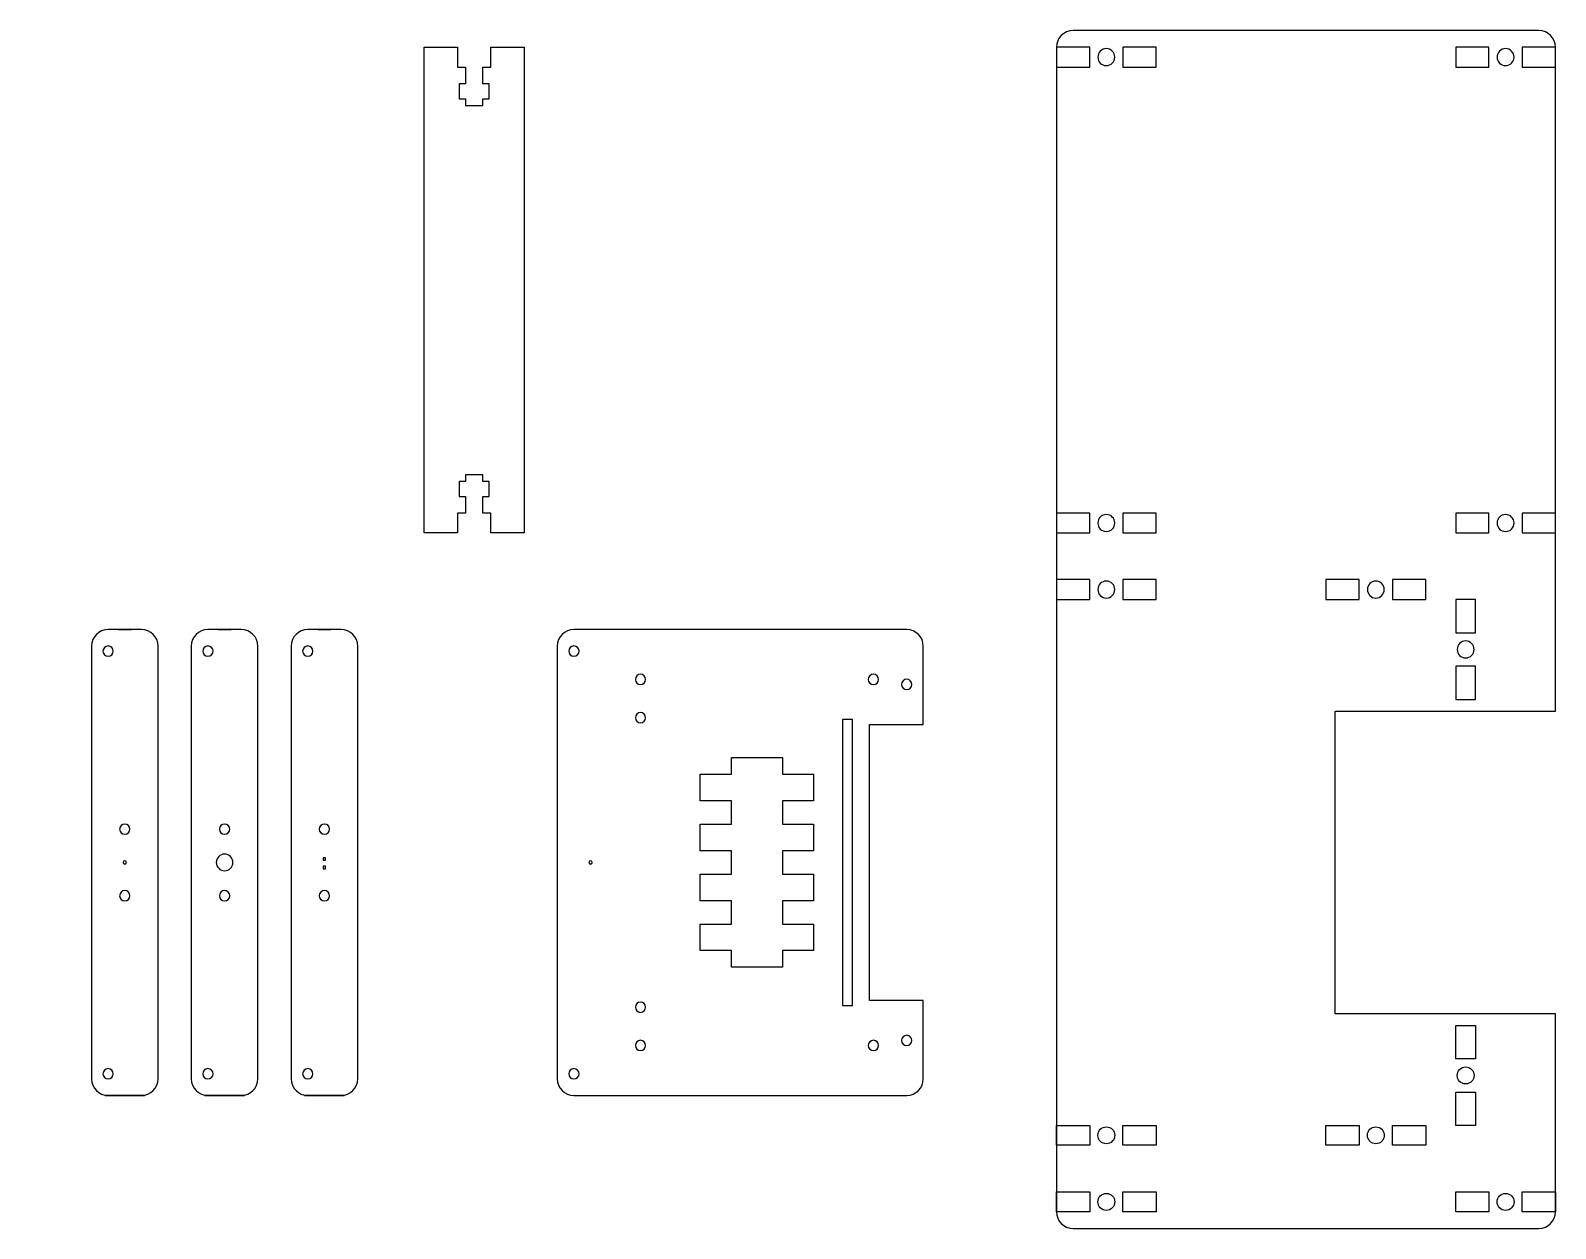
# Model space of a CAD drawing. Extents: x -1020 to 856, y -646 to 1108.
# Drawn here: x -488.3 to -30, y -258.5 to 101.5 of the extents above; entities that cross this region are included whole.
import ezdxf

# ---------------------------------------------------------------- set-up
doc = ezdxf.new("R2010")
doc.units = 0
doc.header["$MEASUREMENT"] = 0
doc.layers.add('LAYER_1', color=7, linetype='CONTINUOUS')

msp = doc.modelspace()

# ---------------------------------------------------------------- linework, layer by layer
at = {"layer": 'LAYER_1', "color": 250}
for points in [[(-400.375, -147.855), (-399.625, -147.855), (-399.625, -147.105), (-400.375, -147.105), (-400.375, -147.855)], [(-400.375, -150.395), (-399.625, -150.395), (-399.625, -149.645), (-400.375, -149.645), (-400.375, -150.395)]]:
    msp.add_lwpolyline(points, close=True, dxfattribs=at)
for points, knots in [([(-180, -253.5), (-180, -253.5), (-180, 96.5), (-180, 96.5), (-180, 96.5), (-180, 99.2609), (-177.7609, 101.5), (-175, 101.5), (-175, 101.5), (-175, 101.5), (-35, 101.5), (-35, 101.5), (-35, 101.5), (-32.2391, 101.5), (-30, 99.2609), (-30, 96.5), (-30, 96.5), (-30, 96.5), (-30.0001, -103), (-30.0001, -103), (-30.0001, -103), (-30.0001, -103), (-96.1966, -103), (-96.1966, -103), (-96.1966, -103), (-96.1966, -103), (-96.1966, -193.9999), (-96.1966, -193.9999), (-96.1966, -193.9999), (-96.1966, -193.9999), (-30.0001, -194), (-30.0001, -194), (-30.0001, -194), (-30.0001, -194), (-30, -253.5), (-30, -253.5), (-30, -253.5), (-30, -256.2609), (-32.2391, -258.5), (-35, -258.5), (-35, -258.5), (-35, -258.5), (-175, -258.5), (-175, -258.5), (-175, -258.5), (-177.7609, -258.5), (-180, -256.2609), (-180, -253.5)], [0, 0, 0, 0, 0.08333333, 0.08333333, 0.08333333, 0.08333333, 0.16666667, 0.16666667, 0.16666667, 0.16666667, 0.25, 0.25, 0.25, 0.25, 0.33333333, 0.33333333, 0.33333333, 0.33333333, 0.41666667, 0.41666667, 0.41666667, 0.41666667, 0.5, 0.5, 0.5, 0.5, 0.58333333, 0.58333333, 0.58333333, 0.58333333, 0.66666667, 0.66666667, 0.66666667, 0.66666667, 0.75, 0.75, 0.75, 0.75, 0.83333333, 0.83333333, 0.83333333, 0.83333333, 0.91666667, 0.91666667, 0.91666667, 0.91666667, 1, 1, 1, 1]), ([(-340.0001, -43.5), (-340.0001, -43.5), (-340, 90.5), (-340, 90.5), (-340, 90.5), (-340, 90.5), (-339.9999, 96.5), (-339.9999, 96.5), (-339.9999, 96.5), (-339.9999, 96.5), (-349.9999, 96.5), (-349.9999, 96.5), (-349.9999, 96.5), (-349.9999, 96.5), (-349.9999, 90.5), (-349.9999, 90.5), (-349.9999, 90.5), (-349.9999, 90.5), (-352.3999, 90.5), (-352.3999, 90.5), (-352.3999, 90.5), (-352.3999, 90.5), (-352.3999, 85.5), (-352.3999, 85.5), (-352.3999, 85.5), (-352.3999, 85.5), (-350.4999, 85.5), (-350.4999, 85.5), (-350.4999, 85.5), (-350.4999, 85.5), (-350.4999, 81), (-350.4999, 81), (-350.4999, 81), (-350.4999, 81), (-352.3999, 81), (-352.3999, 81), (-352.3999, 81), (-352.3999, 81), (-352.3999, 79), (-352.3999, 79), (-352.3999, 79), (-352.3999, 79), (-357.5999, 79), (-357.5999, 79), (-357.5999, 79), (-357.5999, 79), (-357.5999, 81), (-357.5999, 81), (-357.5999, 81), (-357.5999, 81), (-359.4999, 81), (-359.4999, 81), (-359.4999, 81), (-359.4999, 81), (-359.4999, 85.5), (-359.4999, 85.5), (-359.4999, 85.5), (-359.4999, 85.5), (-357.5999, 85.5), (-357.5999, 85.5), (-357.5999, 85.5), (-357.5999, 85.5), (-357.5999, 90.5), (-357.5999, 90.5), (-357.5999, 90.5), (-357.5999, 90.5), (-359.9999, 90.5), (-359.9999, 90.5), (-359.9999, 90.5), (-359.9999, 90.5), (-359.9999, 96.5), (-359.9999, 96.5), (-359.9999, 96.5), (-359.9999, 96.5), (-369.9999, 96.5), (-369.9999, 96.5), (-369.9999, 96.5), (-369.9999, 96.5), (-369.9999, 90.5), (-369.9999, 90.5), (-369.9999, 90.5), (-369.9999, 90.5), (-370, -43.5), (-370, -43.5), (-370, -43.5), (-370, -43.5), (-370, -49.5), (-370, -49.5), (-370, -49.5), (-370, -49.5), (-360, -49.5), (-360, -49.5), (-360, -49.5), (-360, -49.5), (-360, -43.5), (-360, -43.5), (-360, -43.5), (-360, -43.5), (-357.6, -43.5), (-357.6, -43.5), (-357.6, -43.5), (-357.6, -43.5), (-357.6, -38.5), (-357.6, -38.5), (-357.6, -38.5), (-357.6, -38.5), (-359.5, -38.5), (-359.5, -38.5), (-359.5, -38.5), (-359.5, -38.5), (-359.5, -34), (-359.5, -34), (-359.5, -34), (-359.5, -34), (-357.6, -34), (-357.6, -34), (-357.6, -34), (-357.6, -34), (-357.6, -32), (-357.6, -32), (-357.6, -32), (-357.6, -32), (-352.4, -32), (-352.4, -32), (-352.4, -32), (-352.4, -32), (-352.4, -34), (-352.4, -34), (-352.4, -34), (-352.4, -34), (-350.5, -34), (-350.5, -34), (-350.5, -34), (-350.5, -34), (-350.5, -38.5), (-350.5, -38.5), (-350.5, -38.5), (-350.5, -38.5), (-352.4, -38.5), (-352.4, -38.5), (-352.4, -38.5), (-352.4, -38.5), (-352.4, -43.5), (-352.4, -43.5), (-352.4, -43.5), (-352.4, -43.5), (-350, -43.5), (-350, -43.5), (-350, -43.5), (-350, -43.5), (-350, -49.5), (-350, -49.5), (-350, -49.5), (-350, -49.5), (-340, -49.5), (-340, -49.5), (-340, -49.5), (-340, -49.5), (-340.0001, -43.5), (-340.0001, -43.5)], [0, 0, 0, 0, 0.025, 0.025, 0.025, 0.025, 0.05, 0.05, 0.05, 0.05, 0.075, 0.075, 0.075, 0.075, 0.1, 0.1, 0.1, 0.1, 0.125, 0.125, 0.125, 0.125, 0.15, 0.15, 0.15, 0.15, 0.175, 0.175, 0.175, 0.175, 0.2, 0.2, 0.2, 0.2, 0.225, 0.225, 0.225, 0.225, 0.25, 0.25, 0.25, 0.25, 0.275, 0.275, 0.275, 0.275, 0.3, 0.3, 0.3, 0.3, 0.325, 0.325, 0.325, 0.325, 0.35, 0.35, 0.35, 0.35, 0.375, 0.375, 0.375, 0.375, 0.4, 0.4, 0.4, 0.4, 0.425, 0.425, 0.425, 0.425, 0.45, 0.45, 0.45, 0.45, 0.475, 0.475, 0.475, 0.475, 0.5, 0.5, 0.5, 0.5, 0.525, 0.525, 0.525, 0.525, 0.55, 0.55, 0.55, 0.55, 0.575, 0.575, 0.575, 0.575, 0.6, 0.6, 0.6, 0.6, 0.625, 0.625, 0.625, 0.625, 0.65, 0.65, 0.65, 0.65, 0.675, 0.675, 0.675, 0.675, 0.7, 0.7, 0.7, 0.7, 0.725, 0.725, 0.725, 0.725, 0.75, 0.75, 0.75, 0.75, 0.775, 0.775, 0.775, 0.775, 0.8, 0.8, 0.8, 0.8, 0.825, 0.825, 0.825, 0.825, 0.85, 0.85, 0.85, 0.85, 0.875, 0.875, 0.875, 0.875, 0.9, 0.9, 0.9, 0.9, 0.925, 0.925, 0.925, 0.925, 0.95, 0.95, 0.95, 0.95, 0.975, 0.975, 0.975, 0.975, 1, 1, 1, 1]), ([(-170, 90.5), (-170, 90.5), (-180, 90.5), (-180, 90.5), (-180, 90.5), (-180, 90.5), (-180, 96.5), (-180, 96.5), (-180, 96.5), (-180, 96.5), (-170, 96.5), (-170, 96.5), (-170, 96.5), (-170, 96.5), (-170, 90.5), (-170, 90.5)], [0, 0, 0, 0, 0.25, 0.25, 0.25, 0.25, 0.5, 0.5, 0.5, 0.5, 0.75, 0.75, 0.75, 0.75, 1, 1, 1, 1]), ([(-150, 90.5), (-150, 90.5), (-160, 90.5), (-160, 90.5), (-160, 90.5), (-160, 90.5), (-160, 96.5), (-160, 96.5), (-160, 96.5), (-160, 96.5), (-150, 96.5), (-150, 96.5), (-150, 96.5), (-150, 96.5), (-150, 90.5), (-150, 90.5)], [0, 0, 0, 0, 0.25, 0.25, 0.25, 0.25, 0.5, 0.5, 0.5, 0.5, 0.75, 0.75, 0.75, 0.75, 1, 1, 1, 1]), ([(-50, 90.5), (-50, 90.5), (-60, 90.5), (-60, 90.5), (-60, 90.5), (-60, 90.5), (-60, 96.5), (-60, 96.5), (-60, 96.5), (-60, 96.5), (-50, 96.5), (-50, 96.5), (-50, 96.5), (-50, 96.5), (-50, 90.5), (-50, 90.5)], [0, 0, 0, 0, 0.25, 0.25, 0.25, 0.25, 0.5, 0.5, 0.5, 0.5, 0.75, 0.75, 0.75, 0.75, 1, 1, 1, 1]), ([(-30, 90.5), (-30, 90.5), (-40, 90.5), (-40, 90.5), (-40, 90.5), (-40, 90.5), (-40, 96.5), (-40, 96.5), (-40, 96.5), (-40, 96.5), (-30, 96.5), (-30, 96.5), (-30, 96.5), (-30, 96.5), (-30, 90.5), (-30, 90.5)], [0, 0, 0, 0, 0.25, 0.25, 0.25, 0.25, 0.5, 0.5, 0.5, 0.5, 0.75, 0.75, 0.75, 0.75, 1, 1, 1, 1]), ([(-165, 90.95), (-166.4081, 90.95), (-167.55, 92.0919), (-167.55, 93.5), (-167.55, 93.5), (-167.55, 94.9081), (-166.4081, 96.05), (-165, 96.05), (-165, 96.05), (-163.5919, 96.05), (-162.45, 94.9081), (-162.45, 93.5), (-162.45, 93.5), (-162.45, 92.0919), (-163.5919, 90.95), (-165, 90.95)], [0, 0, 0, 0, 0.25, 0.25, 0.25, 0.25, 0.5, 0.5, 0.5, 0.5, 0.75, 0.75, 0.75, 0.75, 1, 1, 1, 1]), ([(-45, 90.95), (-46.4081, 90.95), (-47.55, 92.0919), (-47.55, 93.5), (-47.55, 93.5), (-47.55, 94.9081), (-46.4081, 96.05), (-45, 96.05), (-45, 96.05), (-43.5919, 96.05), (-42.45, 94.9081), (-42.45, 93.5), (-42.45, 93.5), (-42.45, 92.0919), (-43.5919, 90.95), (-45, 90.95)], [0, 0, 0, 0, 0.25, 0.25, 0.25, 0.25, 0.5, 0.5, 0.5, 0.5, 0.75, 0.75, 0.75, 0.75, 1, 1, 1, 1]), ([(-170, -49.5), (-170, -49.5), (-180, -49.5), (-180, -49.5), (-180, -49.5), (-180, -49.5), (-180, -43.5), (-180, -43.5), (-180, -43.5), (-180, -43.5), (-170, -43.5), (-170, -43.5), (-170, -43.5), (-170, -43.5), (-170, -49.5), (-170, -49.5)], [0, 0, 0, 0, 0.25, 0.25, 0.25, 0.25, 0.5, 0.5, 0.5, 0.5, 0.75, 0.75, 0.75, 0.75, 1, 1, 1, 1]), ([(-165, -49.05), (-166.4081, -49.05), (-167.55, -47.9081), (-167.55, -46.5), (-167.55, -46.5), (-167.55, -45.0919), (-166.4081, -43.95), (-165, -43.95), (-165, -43.95), (-163.5919, -43.95), (-162.45, -45.0919), (-162.45, -46.5), (-162.45, -46.5), (-162.45, -47.9081), (-163.5919, -49.05), (-165, -49.05)], [0, 0, 0, 0, 0.25, 0.25, 0.25, 0.25, 0.5, 0.5, 0.5, 0.5, 0.75, 0.75, 0.75, 0.75, 1, 1, 1, 1]), ([(-150, -49.5), (-150, -49.5), (-160, -49.5), (-160, -49.5), (-160, -49.5), (-160, -49.5), (-160, -43.5), (-160, -43.5), (-160, -43.5), (-160, -43.5), (-150, -43.5), (-150, -43.5), (-150, -43.5), (-150, -43.5), (-150, -49.5), (-150, -49.5)], [0, 0, 0, 0, 0.25, 0.25, 0.25, 0.25, 0.5, 0.5, 0.5, 0.5, 0.75, 0.75, 0.75, 0.75, 1, 1, 1, 1]), ([(-50, -49.5), (-50, -49.5), (-60, -49.5), (-60, -49.5), (-60, -49.5), (-60, -49.5), (-60, -43.5), (-60, -43.5), (-60, -43.5), (-60, -43.5), (-50, -43.5), (-50, -43.5), (-50, -43.5), (-50, -43.5), (-50, -49.5), (-50, -49.5)], [0, 0, 0, 0, 0.25, 0.25, 0.25, 0.25, 0.5, 0.5, 0.5, 0.5, 0.75, 0.75, 0.75, 0.75, 1, 1, 1, 1]), ([(-45, -49.05), (-46.4081, -49.05), (-47.55, -47.9081), (-47.55, -46.5), (-47.55, -46.5), (-47.55, -45.0919), (-46.4081, -43.95), (-45, -43.95), (-45, -43.95), (-43.5919, -43.95), (-42.45, -45.0919), (-42.45, -46.5), (-42.45, -46.5), (-42.45, -47.9081), (-43.5919, -49.05), (-45, -49.05)], [0, 0, 0, 0, 0.25, 0.25, 0.25, 0.25, 0.5, 0.5, 0.5, 0.5, 0.75, 0.75, 0.75, 0.75, 1, 1, 1, 1]), ([(-30, -49.5), (-30, -49.5), (-40, -49.5), (-40, -49.5), (-40, -49.5), (-40, -49.5), (-40, -43.5), (-40, -43.5), (-40, -43.5), (-40, -43.5), (-30, -43.5), (-30, -43.5), (-30, -43.5), (-30, -43.5), (-30, -49.5), (-30, -49.5)], [0, 0, 0, 0, 0.25, 0.25, 0.25, 0.25, 0.5, 0.5, 0.5, 0.5, 0.75, 0.75, 0.75, 0.75, 1, 1, 1, 1]), ([(-170, -69.5), (-170, -69.5), (-180, -69.5), (-180, -69.5), (-180, -69.5), (-180, -69.5), (-180, -63.5), (-180, -63.5), (-180, -63.5), (-180, -63.5), (-170, -63.5), (-170, -63.5), (-170, -63.5), (-170, -63.5), (-170, -69.5), (-170, -69.5)], [0, 0, 0, 0, 0.25, 0.25, 0.25, 0.25, 0.5, 0.5, 0.5, 0.5, 0.75, 0.75, 0.75, 0.75, 1, 1, 1, 1]), ([(-165, -69.05), (-166.4081, -69.05), (-167.55, -67.9081), (-167.55, -66.5), (-167.55, -66.5), (-167.55, -65.0919), (-166.4081, -63.95), (-165, -63.95), (-165, -63.95), (-163.5919, -63.95), (-162.45, -65.0919), (-162.45, -66.5), (-162.45, -66.5), (-162.45, -67.9081), (-163.5919, -69.05), (-165, -69.05)], [0, 0, 0, 0, 0.25, 0.25, 0.25, 0.25, 0.5, 0.5, 0.5, 0.5, 0.75, 0.75, 0.75, 0.75, 1, 1, 1, 1]), ([(-150, -69.5), (-150, -69.5), (-160, -69.5), (-160, -69.5), (-160, -69.5), (-160, -69.5), (-160, -63.5), (-160, -63.5), (-160, -63.5), (-160, -63.5), (-150, -63.5), (-150, -63.5), (-150, -63.5), (-150, -63.5), (-150, -69.5), (-150, -69.5)], [0, 0, 0, 0, 0.25, 0.25, 0.25, 0.25, 0.5, 0.5, 0.5, 0.5, 0.75, 0.75, 0.75, 0.75, 1, 1, 1, 1]), ([(-89, -69.5), (-89, -69.5), (-99, -69.5), (-99, -69.5), (-99, -69.5), (-99, -69.5), (-99, -63.5), (-99, -63.5), (-99, -63.5), (-99, -63.5), (-89, -63.5), (-89, -63.5), (-89, -63.5), (-89, -63.5), (-89, -69.5), (-89, -69.5)], [0, 0, 0, 0, 0.25, 0.25, 0.25, 0.25, 0.5, 0.5, 0.5, 0.5, 0.75, 0.75, 0.75, 0.75, 1, 1, 1, 1]), ([(-84, -69.05), (-85.4081, -69.05), (-86.55, -67.9081), (-86.55, -66.5), (-86.55, -66.5), (-86.55, -65.0919), (-85.4081, -63.95), (-84, -63.95), (-84, -63.95), (-82.5919, -63.95), (-81.45, -65.0919), (-81.45, -66.5), (-81.45, -66.5), (-81.45, -67.9081), (-82.5919, -69.05), (-84, -69.05)], [0, 0, 0, 0, 0.25, 0.25, 0.25, 0.25, 0.5, 0.5, 0.5, 0.5, 0.75, 0.75, 0.75, 0.75, 1, 1, 1, 1]), ([(-69, -69.5), (-69, -69.5), (-79, -69.5), (-79, -69.5), (-79, -69.5), (-79, -69.5), (-79, -63.5), (-79, -63.5), (-79, -63.5), (-79, -63.5), (-69, -63.5), (-69, -63.5), (-69, -63.5), (-69, -63.5), (-69, -69.5), (-69, -69.5)], [0, 0, 0, 0, 0.25, 0.25, 0.25, 0.25, 0.5, 0.5, 0.5, 0.5, 0.75, 0.75, 0.75, 0.75, 1, 1, 1, 1]), ([(-60, -79.5), (-60, -79.5), (-60, -69.5), (-60, -69.5), (-60, -69.5), (-60, -69.5), (-54, -69.5), (-54, -69.5), (-54, -69.5), (-54, -69.5), (-54, -79.5), (-54, -79.5), (-54, -79.5), (-54, -79.5), (-60, -79.5), (-60, -79.5)], [0, 0, 0, 0, 0.25, 0.25, 0.25, 0.25, 0.5, 0.5, 0.5, 0.5, 0.75, 0.75, 0.75, 0.75, 1, 1, 1, 1]), ([(-450, -83.5), (-450, -83.5), (-450, -88.5), (-450, -88.5), (-450, -88.5), (-450, -130.5899), (-450, -166.3797), (-450, -208.5), (-450, -208.5), (-450, -208.5), (-450, -213.5), (-450, -213.5), (-450, -213.5), (-450, -216.2609), (-452.2391, -218.5), (-455, -218.5), (-455, -218.5), (-488.3333, -218.5), (-431.6667, -218.5), (-465, -218.5), (-465, -218.5), (-467.7609, -218.5), (-470, -216.2609), (-470, -213.5), (-470, -213.5), (-470, -194.393), (-470, -132.2086), (-470, -83.5), (-470, -83.5), (-470, -80.7391), (-467.7609, -78.5), (-465, -78.5), (-465, -78.5), (-445.8115, -78.5), (-474.1885, -78.5), (-455, -78.5), (-455, -78.5), (-452.2391, -78.5), (-450, -80.7391), (-450, -83.5)], [0, 0, 0, 0, 0.1, 0.1, 0.1, 0.1, 0.2, 0.2, 0.2, 0.2, 0.3, 0.3, 0.3, 0.3, 0.4, 0.4, 0.4, 0.4, 0.5, 0.5, 0.5, 0.5, 0.6, 0.6, 0.6, 0.6, 0.7, 0.7, 0.7, 0.7, 0.8, 0.8, 0.8, 0.8, 0.9, 0.9, 0.9, 0.9, 1, 1, 1, 1]), ([(-420, -83.5), (-420, -83.5), (-420, -88.5), (-420, -88.5), (-420, -88.5), (-420, -130.5899), (-420, -166.3797), (-420, -208.5), (-420, -208.5), (-420, -208.5), (-420, -213.5), (-420, -213.5), (-420, -213.5), (-420, -216.2609), (-422.2391, -218.5), (-425, -218.5), (-425, -218.5), (-458.3333, -218.5), (-401.6667, -218.5), (-435, -218.5), (-435, -218.5), (-437.7609, -218.5), (-440, -216.2609), (-440, -213.5), (-440, -213.5), (-440, -194.393), (-440, -132.2086), (-440, -83.5), (-440, -83.5), (-440, -80.7391), (-437.7609, -78.5), (-435, -78.5), (-435, -78.5), (-415.8115, -78.5), (-444.1885, -78.5), (-425, -78.5), (-425, -78.5), (-422.2391, -78.5), (-420, -80.7391), (-420, -83.5)], [0, 0, 0, 0, 0.1, 0.1, 0.1, 0.1, 0.2, 0.2, 0.2, 0.2, 0.3, 0.3, 0.3, 0.3, 0.4, 0.4, 0.4, 0.4, 0.5, 0.5, 0.5, 0.5, 0.6, 0.6, 0.6, 0.6, 0.7, 0.7, 0.7, 0.7, 0.8, 0.8, 0.8, 0.8, 0.9, 0.9, 0.9, 0.9, 1, 1, 1, 1]), ([(-390, -83.5), (-390, -83.5), (-390, -88.5), (-390, -88.5), (-390, -88.5), (-390, -130.5899), (-390, -166.3797), (-390, -208.5), (-390, -208.5), (-390, -208.5), (-390, -213.5), (-390, -213.5), (-390, -213.5), (-390, -216.2609), (-392.2391, -218.5), (-395, -218.5), (-395, -218.5), (-428.3333, -218.5), (-371.6667, -218.5), (-405, -218.5), (-405, -218.5), (-407.7609, -218.5), (-410, -216.2609), (-410, -213.5), (-410, -213.5), (-410, -194.393), (-410, -132.2086), (-410, -83.5), (-410, -83.5), (-410, -80.7391), (-407.7609, -78.5), (-405, -78.5), (-405, -78.5), (-385.8115, -78.5), (-414.1885, -78.5), (-395, -78.5), (-395, -78.5), (-392.2391, -78.5), (-390, -80.7391), (-390, -83.5)], [0, 0, 0, 0, 0.1, 0.1, 0.1, 0.1, 0.2, 0.2, 0.2, 0.2, 0.3, 0.3, 0.3, 0.3, 0.4, 0.4, 0.4, 0.4, 0.5, 0.5, 0.5, 0.5, 0.6, 0.6, 0.6, 0.6, 0.7, 0.7, 0.7, 0.7, 0.8, 0.8, 0.8, 0.8, 0.9, 0.9, 0.9, 0.9, 1, 1, 1, 1]), ([(-220, -83.5), (-220, -83.5), (-220, -88.5), (-220, -88.5), (-220, -88.5), (-220, -98.9062), (-220, -90.5699), (-220, -107), (-220, -107), (-220, -107), (-236.1966, -107), (-236.1966, -107), (-236.1966, -107), (-236.1966, -107), (-236.1966, -190), (-236.1966, -190), (-236.1966, -190), (-236.1966, -190), (-220, -190), (-220, -190), (-220, -190), (-220, -206.6793), (-220, -196.4045), (-220, -208.5), (-220, -208.5), (-220, -208.5), (-220, -213.5), (-220, -213.5), (-220, -213.5), (-220, -216.2609), (-222.2391, -218.5), (-225, -218.5), (-225, -218.5), (-225, -218.5), (-230, -218.5), (-230, -218.5), (-230, -218.5), (-230, -218.5), (-310, -218.5), (-310, -218.5), (-310, -218.5), (-310, -218.5), (-325, -218.5), (-325, -218.5), (-325, -218.5), (-327.7609, -218.5), (-330, -216.2609), (-330, -213.5), (-330, -213.5), (-330, -194.393), (-330, -132.2086), (-330, -83.5), (-330, -83.5), (-330, -80.7391), (-327.7609, -78.5), (-325, -78.5), (-325, -78.5), (-305.8115, -78.5), (-244.1885, -78.5), (-225, -78.5), (-225, -78.5), (-222.2391, -78.5), (-220, -80.7391), (-220, -83.5)], [0, 0, 0, 0, 0.0625, 0.0625, 0.0625, 0.0625, 0.125, 0.125, 0.125, 0.125, 0.1875, 0.1875, 0.1875, 0.1875, 0.25, 0.25, 0.25, 0.25, 0.3125, 0.3125, 0.3125, 0.3125, 0.375, 0.375, 0.375, 0.375, 0.4375, 0.4375, 0.4375, 0.4375, 0.5, 0.5, 0.5, 0.5, 0.5625, 0.5625, 0.5625, 0.5625, 0.625, 0.625, 0.625, 0.625, 0.6875, 0.6875, 0.6875, 0.6875, 0.75, 0.75, 0.75, 0.75, 0.8125, 0.8125, 0.8125, 0.8125, 0.875, 0.875, 0.875, 0.875, 0.9375, 0.9375, 0.9375, 0.9375, 1, 1, 1, 1]), ([(-59.55, -84.5), (-59.55, -83.0919), (-58.4081, -81.95), (-57, -81.95), (-57, -81.95), (-55.5919, -81.95), (-54.45, -83.0919), (-54.45, -84.5), (-54.45, -84.5), (-54.45, -85.9081), (-55.5919, -87.05), (-57, -87.05), (-57, -87.05), (-58.4081, -87.05), (-59.55, -85.9081), (-59.55, -84.5)], [0, 0, 0, 0, 0.25, 0.25, 0.25, 0.25, 0.5, 0.5, 0.5, 0.5, 0.75, 0.75, 0.75, 0.75, 1, 1, 1, 1]), ([(-465, -83.45), (-464.1441, -83.45), (-463.45, -84.1441), (-463.45, -85), (-463.45, -85), (-463.45, -85.8559), (-464.1441, -86.55), (-465, -86.55), (-465, -86.55), (-465.8559, -86.55), (-466.55, -85.8559), (-466.55, -85), (-466.55, -85), (-466.55, -84.1441), (-465.8559, -83.45), (-465, -83.45)], [0, 0, 0, 0, 0.25, 0.25, 0.25, 0.25, 0.5, 0.5, 0.5, 0.5, 0.75, 0.75, 0.75, 0.75, 1, 1, 1, 1]), ([(-435, -83.45), (-434.1441, -83.45), (-433.45, -84.1441), (-433.45, -85), (-433.45, -85), (-433.45, -85.8559), (-434.1441, -86.55), (-435, -86.55), (-435, -86.55), (-435.8559, -86.55), (-436.55, -85.8559), (-436.55, -85), (-436.55, -85), (-436.55, -84.1441), (-435.8559, -83.45), (-435, -83.45)], [0, 0, 0, 0, 0.25, 0.25, 0.25, 0.25, 0.5, 0.5, 0.5, 0.5, 0.75, 0.75, 0.75, 0.75, 1, 1, 1, 1]), ([(-405, -83.45), (-404.1441, -83.45), (-403.45, -84.1441), (-403.45, -85), (-403.45, -85), (-403.45, -85.8559), (-404.1441, -86.55), (-405, -86.55), (-405, -86.55), (-405.8559, -86.55), (-406.55, -85.8559), (-406.55, -85), (-406.55, -85), (-406.55, -84.1441), (-405.8559, -83.45), (-405, -83.45)], [0, 0, 0, 0, 0.25, 0.25, 0.25, 0.25, 0.5, 0.5, 0.5, 0.5, 0.75, 0.75, 0.75, 0.75, 1, 1, 1, 1]), ([(-325, -83.45), (-324.1441, -83.45), (-323.45, -84.1441), (-323.45, -85), (-323.45, -85), (-323.45, -85.8559), (-324.1441, -86.55), (-325, -86.55), (-325, -86.55), (-325.8559, -86.55), (-326.55, -85.8559), (-326.55, -85), (-326.55, -85), (-326.55, -84.1441), (-325.8559, -83.45), (-325, -83.45)], [0, 0, 0, 0, 0.25, 0.25, 0.25, 0.25, 0.5, 0.5, 0.5, 0.5, 0.75, 0.75, 0.75, 0.75, 1, 1, 1, 1]), ([(-60, -99.5), (-60, -99.5), (-60, -89.5), (-60, -89.5), (-60, -89.5), (-60, -89.5), (-54, -89.5), (-54, -89.5), (-54, -89.5), (-54, -89.5), (-54, -99.5), (-54, -99.5), (-54, -99.5), (-54, -99.5), (-60, -99.5), (-60, -99.5)], [0, 0, 0, 0, 0.25, 0.25, 0.25, 0.25, 0.5, 0.5, 0.5, 0.5, 0.75, 0.75, 0.75, 0.75, 1, 1, 1, 1]), ([(-305, -91.95), (-304.1441, -91.95), (-303.45, -92.6441), (-303.45, -93.5), (-303.45, -93.5), (-303.45, -94.3559), (-304.1441, -95.05), (-305, -95.05), (-305, -95.05), (-305.8559, -95.05), (-306.55, -94.3559), (-306.55, -93.5), (-306.55, -93.5), (-306.55, -92.6441), (-305.8559, -91.95), (-305, -91.95)], [0, 0, 0, 0, 0.25, 0.25, 0.25, 0.25, 0.5, 0.5, 0.5, 0.5, 0.75, 0.75, 0.75, 0.75, 1, 1, 1, 1]), ([(-235, -91.95), (-234.1441, -91.95), (-233.45, -92.6441), (-233.45, -93.5), (-233.45, -93.5), (-233.45, -94.3559), (-234.1441, -95.05), (-235, -95.05), (-235, -95.05), (-235.8559, -95.05), (-236.55, -94.3559), (-236.55, -93.5), (-236.55, -93.5), (-236.55, -92.6441), (-235.8559, -91.95), (-235, -91.95)], [0, 0, 0, 0, 0.25, 0.25, 0.25, 0.25, 0.5, 0.5, 0.5, 0.5, 0.75, 0.75, 0.75, 0.75, 1, 1, 1, 1]), ([(-225, -93.45), (-224.1441, -93.45), (-223.45, -94.1441), (-223.45, -95), (-223.45, -95), (-223.45, -95.8559), (-224.1441, -96.55), (-225, -96.55), (-225, -96.55), (-225.8559, -96.55), (-226.55, -95.8559), (-226.55, -95), (-226.55, -95), (-226.55, -94.1441), (-225.8559, -93.45), (-225, -93.45)], [0, 0, 0, 0, 0.25, 0.25, 0.25, 0.25, 0.5, 0.5, 0.5, 0.5, 0.75, 0.75, 0.75, 0.75, 1, 1, 1, 1]), ([(-305, -103.45), (-304.1441, -103.45), (-303.45, -104.1441), (-303.45, -105), (-303.45, -105), (-303.45, -105.8559), (-304.1441, -106.55), (-305, -106.55), (-305, -106.55), (-305.8559, -106.55), (-306.55, -105.8559), (-306.55, -105), (-306.55, -105), (-306.55, -104.1441), (-305.8559, -103.45), (-305, -103.45)], [0, 0, 0, 0, 0.25, 0.25, 0.25, 0.25, 0.5, 0.5, 0.5, 0.5, 0.75, 0.75, 0.75, 0.75, 1, 1, 1, 1]), ([(-244.25, -105.5), (-244.25, -105.5), (-241.25, -105.5), (-241.25, -105.5), (-241.25, -105.5), (-241.25, -105.5), (-241.25, -191.5), (-241.25, -191.5), (-241.25, -191.5), (-241.25, -191.5), (-244.25, -191.5), (-244.25, -191.5), (-244.25, -191.5), (-244.25, -191.5), (-244.25, -105.5), (-244.25, -105.5)], [0, 0, 0, 0, 0.25, 0.25, 0.25, 0.25, 0.5, 0.5, 0.5, 0.5, 0.75, 0.75, 0.75, 0.75, 1, 1, 1, 1]), ([(-252.9757, -130), (-252.9757, -130), (-252.9757, -122), (-252.9757, -122), (-252.9757, -122), (-252.9757, -122), (-262.3035, -122), (-262.3035, -122), (-262.3035, -122), (-262.3035, -122), (-262.3035, -117), (-262.3035, -117), (-262.3035, -117), (-262.3035, -117), (-277.6966, -117), (-277.6966, -117), (-277.6966, -117), (-277.6966, -117), (-277.6966, -122), (-277.6966, -122), (-277.6966, -122), (-277.6966, -122), (-287.0243, -122), (-287.0243, -122), (-287.0243, -122), (-287.0243, -122), (-287.0243, -130), (-287.0243, -130), (-287.0243, -130), (-287.0243, -130), (-277.6966, -130), (-277.6966, -130), (-277.6966, -130), (-277.6966, -130), (-277.6966, -137), (-277.6966, -137), (-277.6966, -137), (-277.6966, -137), (-287.0243, -137), (-287.0243, -137), (-287.0243, -137), (-287.0243, -137), (-287.0243, -145), (-287.0243, -145), (-287.0243, -145), (-287.0243, -145), (-277.6966, -145), (-277.6966, -145), (-277.6966, -145), (-277.6966, -145), (-277.6966, -152), (-277.6966, -152), (-277.6966, -152), (-277.6966, -152), (-287.0243, -152), (-287.0243, -152), (-287.0243, -152), (-287.0243, -152), (-287.0243, -160), (-287.0243, -160), (-287.0243, -160), (-287.0243, -160), (-277.6966, -160), (-277.6966, -160), (-277.6966, -160), (-277.6966, -160), (-277.6966, -167), (-277.6966, -167), (-277.6966, -167), (-277.6966, -167), (-287.0243, -167), (-287.0243, -167), (-287.0243, -167), (-287.0243, -167), (-287.0243, -175), (-287.0243, -175), (-287.0243, -175), (-287.0243, -175), (-277.6966, -175), (-277.6966, -175), (-277.6966, -175), (-277.6966, -175), (-277.6966, -180), (-277.6966, -180), (-277.6966, -180), (-277.6966, -180), (-262.3036, -180), (-262.3036, -180), (-262.3036, -180), (-262.3036, -180), (-262.3036, -175), (-262.3036, -175), (-262.3036, -175), (-262.3036, -175), (-252.9757, -175), (-252.9757, -175), (-252.9757, -175), (-252.9757, -175), (-252.9757, -167), (-252.9757, -167), (-252.9757, -167), (-252.9757, -167), (-262.3035, -167), (-262.3035, -167), (-262.3035, -167), (-262.3035, -167), (-262.3035, -160), (-262.3035, -160), (-262.3035, -160), (-262.3035, -160), (-252.9757, -160), (-252.9757, -160), (-252.9757, -160), (-252.9757, -160), (-252.9757, -152), (-252.9757, -152), (-252.9757, -152), (-252.9757, -152), (-262.3035, -152), (-262.3035, -152), (-262.3035, -152), (-262.3035, -152), (-262.3035, -145), (-262.3035, -145), (-262.3035, -145), (-262.3035, -145), (-252.9757, -145), (-252.9757, -145), (-252.9757, -145), (-252.9757, -145), (-252.9757, -137), (-252.9757, -137), (-252.9757, -137), (-252.9757, -137), (-262.3035, -137), (-262.3035, -137), (-262.3035, -137), (-262.3035, -137), (-262.3035, -130), (-262.3035, -130), (-262.3035, -130), (-262.3035, -130), (-252.9757, -130), (-252.9757, -130)], [0, 0, 0, 0, 0.02777778, 0.02777778, 0.02777778, 0.02777778, 0.05555556, 0.05555556, 0.05555556, 0.05555556, 0.08333333, 0.08333333, 0.08333333, 0.08333333, 0.11111111, 0.11111111, 0.11111111, 0.11111111, 0.13888889, 0.13888889, 0.13888889, 0.13888889, 0.16666667, 0.16666667, 0.16666667, 0.16666667, 0.19444444, 0.19444444, 0.19444444, 0.19444444, 0.22222222, 0.22222222, 0.22222222, 0.22222222, 0.25, 0.25, 0.25, 0.25, 0.27777778, 0.27777778, 0.27777778, 0.27777778, 0.30555556, 0.30555556, 0.30555556, 0.30555556, 0.33333333, 0.33333333, 0.33333333, 0.33333333, 0.36111111, 0.36111111, 0.36111111, 0.36111111, 0.38888889, 0.38888889, 0.38888889, 0.38888889, 0.41666667, 0.41666667, 0.41666667, 0.41666667, 0.44444444, 0.44444444, 0.44444444, 0.44444444, 0.47222222, 0.47222222, 0.47222222, 0.47222222, 0.5, 0.5, 0.5, 0.5, 0.52777778, 0.52777778, 0.52777778, 0.52777778, 0.55555556, 0.55555556, 0.55555556, 0.55555556, 0.58333333, 0.58333333, 0.58333333, 0.58333333, 0.61111111, 0.61111111, 0.61111111, 0.61111111, 0.63888889, 0.63888889, 0.63888889, 0.63888889, 0.66666667, 0.66666667, 0.66666667, 0.66666667, 0.69444444, 0.69444444, 0.69444444, 0.69444444, 0.72222222, 0.72222222, 0.72222222, 0.72222222, 0.75, 0.75, 0.75, 0.75, 0.77777778, 0.77777778, 0.77777778, 0.77777778, 0.80555556, 0.80555556, 0.80555556, 0.80555556, 0.83333333, 0.83333333, 0.83333333, 0.83333333, 0.86111111, 0.86111111, 0.86111111, 0.86111111, 0.88888889, 0.88888889, 0.88888889, 0.88888889, 0.91666667, 0.91666667, 0.91666667, 0.91666667, 0.94444444, 0.94444444, 0.94444444, 0.94444444, 0.97222222, 0.97222222, 0.97222222, 0.97222222, 1, 1, 1, 1]), ([(-460, -136.95), (-459.1441, -136.95), (-458.45, -137.6441), (-458.45, -138.5), (-458.45, -138.5), (-458.45, -139.3559), (-459.1441, -140.05), (-460, -140.05), (-460, -140.05), (-460.8559, -140.05), (-461.55, -139.3559), (-461.55, -138.5), (-461.55, -138.5), (-461.55, -137.6441), (-460.8559, -136.95), (-460, -136.95)], [0, 0, 0, 0, 0.25, 0.25, 0.25, 0.25, 0.5, 0.5, 0.5, 0.5, 0.75, 0.75, 0.75, 0.75, 1, 1, 1, 1]), ([(-430, -136.95), (-429.1441, -136.95), (-428.45, -137.6441), (-428.45, -138.5), (-428.45, -138.5), (-428.45, -139.3559), (-429.1441, -140.05), (-430, -140.05), (-430, -140.05), (-430.8559, -140.05), (-431.55, -139.3559), (-431.55, -138.5), (-431.55, -138.5), (-431.55, -137.6441), (-430.8559, -136.95), (-430, -136.95)], [0, 0, 0, 0, 0.25, 0.25, 0.25, 0.25, 0.5, 0.5, 0.5, 0.5, 0.75, 0.75, 0.75, 0.75, 1, 1, 1, 1]), ([(-400, -136.95), (-399.1441, -136.95), (-398.45, -137.6441), (-398.45, -138.5), (-398.45, -138.5), (-398.45, -139.3559), (-399.1441, -140.05), (-400, -140.05), (-400, -140.05), (-400.8559, -140.05), (-401.55, -139.3559), (-401.55, -138.5), (-401.55, -138.5), (-401.55, -137.6441), (-400.8559, -136.95), (-400, -136.95)], [0, 0, 0, 0, 0.25, 0.25, 0.25, 0.25, 0.5, 0.5, 0.5, 0.5, 0.75, 0.75, 0.75, 0.75, 1, 1, 1, 1]), ([(-430, -146), (-428.6195, -146), (-427.5, -147.1195), (-427.5, -148.5), (-427.5, -148.5), (-427.5, -149.8805), (-428.6195, -151), (-430, -151), (-430, -151), (-431.3805, -151), (-432.5, -149.8805), (-432.5, -148.5), (-432.5, -148.5), (-432.5, -147.1195), (-431.3805, -146), (-430, -146)], [0, 0, 0, 0, 0.25, 0.25, 0.25, 0.25, 0.5, 0.5, 0.5, 0.5, 0.75, 0.75, 0.75, 0.75, 1, 1, 1, 1]), ([(-460, -148), (-459.7239, -148), (-459.5, -148.2239), (-459.5, -148.5), (-459.5, -148.5), (-459.5, -148.7761), (-459.7239, -149), (-460, -149), (-460, -149), (-460.2761, -149), (-460.5, -148.7761), (-460.5, -148.5), (-460.5, -148.5), (-460.5, -148.2239), (-460.2761, -148), (-460, -148)], [0, 0, 0, 0, 0.25, 0.25, 0.25, 0.25, 0.5, 0.5, 0.5, 0.5, 0.75, 0.75, 0.75, 0.75, 1, 1, 1, 1]), ([(-460, -156.95), (-459.1441, -156.95), (-458.45, -157.6441), (-458.45, -158.5), (-458.45, -158.5), (-458.45, -159.3559), (-459.1441, -160.05), (-460, -160.05), (-460, -160.05), (-460.8559, -160.05), (-461.55, -159.3559), (-461.55, -158.5), (-461.55, -158.5), (-461.55, -157.6441), (-460.8559, -156.95), (-460, -156.95)], [0, 0, 0, 0, 0.25, 0.25, 0.25, 0.25, 0.5, 0.5, 0.5, 0.5, 0.75, 0.75, 0.75, 0.75, 1, 1, 1, 1]), ([(-430, -156.95), (-429.1441, -156.95), (-428.45, -157.6441), (-428.45, -158.5), (-428.45, -158.5), (-428.45, -159.3559), (-429.1441, -160.05), (-430, -160.05), (-430, -160.05), (-430.8559, -160.05), (-431.55, -159.3559), (-431.55, -158.5), (-431.55, -158.5), (-431.55, -157.6441), (-430.8559, -156.95), (-430, -156.95)], [0, 0, 0, 0, 0.25, 0.25, 0.25, 0.25, 0.5, 0.5, 0.5, 0.5, 0.75, 0.75, 0.75, 0.75, 1, 1, 1, 1]), ([(-400, -156.95), (-399.1441, -156.95), (-398.45, -157.6441), (-398.45, -158.5), (-398.45, -158.5), (-398.45, -159.3559), (-399.1441, -160.05), (-400, -160.05), (-400, -160.05), (-400.8559, -160.05), (-401.55, -159.3559), (-401.55, -158.5), (-401.55, -158.5), (-401.55, -157.6441), (-400.8559, -156.95), (-400, -156.95)], [0, 0, 0, 0, 0.25, 0.25, 0.25, 0.25, 0.5, 0.5, 0.5, 0.5, 0.75, 0.75, 0.75, 0.75, 1, 1, 1, 1]), ([(-305, -190.45), (-304.1441, -190.45), (-303.45, -191.1441), (-303.45, -192), (-303.45, -192), (-303.45, -192.8559), (-304.1441, -193.55), (-305, -193.55), (-305, -193.55), (-305.8559, -193.55), (-306.55, -192.8559), (-306.55, -192), (-306.55, -192), (-306.55, -191.1441), (-305.8559, -190.45), (-305, -190.45)], [0, 0, 0, 0, 0.25, 0.25, 0.25, 0.25, 0.5, 0.5, 0.5, 0.5, 0.75, 0.75, 0.75, 0.75, 1, 1, 1, 1]), ([(-225, -200.45), (-224.1441, -200.45), (-223.45, -201.1441), (-223.45, -202), (-223.45, -202), (-223.45, -202.8559), (-224.1441, -203.55), (-225, -203.55), (-225, -203.55), (-225.8559, -203.55), (-226.55, -202.8559), (-226.55, -202), (-226.55, -202), (-226.55, -201.1441), (-225.8559, -200.45), (-225, -200.45)], [0, 0, 0, 0, 0.25, 0.25, 0.25, 0.25, 0.5, 0.5, 0.5, 0.5, 0.75, 0.75, 0.75, 0.75, 1, 1, 1, 1]), ([(-60, -197.5), (-60, -197.5), (-60, -207.5), (-60, -207.5), (-60, -207.5), (-60, -207.5), (-54, -207.5), (-54, -207.5), (-54, -207.5), (-54, -207.5), (-54, -197.5), (-54, -197.5), (-54, -197.5), (-54, -197.5), (-60, -197.5), (-60, -197.5)], [0, 0, 0, 0, 0.25, 0.25, 0.25, 0.25, 0.5, 0.5, 0.5, 0.5, 0.75, 0.75, 0.75, 0.75, 1, 1, 1, 1]), ([(-305, -201.95), (-304.1441, -201.95), (-303.45, -202.6441), (-303.45, -203.5), (-303.45, -203.5), (-303.45, -204.3559), (-304.1441, -205.05), (-305, -205.05), (-305, -205.05), (-305.8559, -205.05), (-306.55, -204.3559), (-306.55, -203.5), (-306.55, -203.5), (-306.55, -202.6441), (-305.8559, -201.95), (-305, -201.95)], [0, 0, 0, 0, 0.25, 0.25, 0.25, 0.25, 0.5, 0.5, 0.5, 0.5, 0.75, 0.75, 0.75, 0.75, 1, 1, 1, 1]), ([(-235, -201.95), (-234.1441, -201.95), (-233.45, -202.6441), (-233.45, -203.5), (-233.45, -203.5), (-233.45, -204.3559), (-234.1441, -205.05), (-235, -205.05), (-235, -205.05), (-235.8559, -205.05), (-236.55, -204.3559), (-236.55, -203.5), (-236.55, -203.5), (-236.55, -202.6441), (-235.8559, -201.95), (-235, -201.95)], [0, 0, 0, 0, 0.25, 0.25, 0.25, 0.25, 0.5, 0.5, 0.5, 0.5, 0.75, 0.75, 0.75, 0.75, 1, 1, 1, 1]), ([(-465, -210.45), (-464.1441, -210.45), (-463.45, -211.1441), (-463.45, -212), (-463.45, -212), (-463.45, -212.8559), (-464.1441, -213.55), (-465, -213.55), (-465, -213.55), (-465.8559, -213.55), (-466.55, -212.8559), (-466.55, -212), (-466.55, -212), (-466.55, -211.1441), (-465.8559, -210.45), (-465, -210.45)], [0, 0, 0, 0, 0.25, 0.25, 0.25, 0.25, 0.5, 0.5, 0.5, 0.5, 0.75, 0.75, 0.75, 0.75, 1, 1, 1, 1]), ([(-435, -210.45), (-434.1441, -210.45), (-433.45, -211.1441), (-433.45, -212), (-433.45, -212), (-433.45, -212.8559), (-434.1441, -213.55), (-435, -213.55), (-435, -213.55), (-435.8559, -213.55), (-436.55, -212.8559), (-436.55, -212), (-436.55, -212), (-436.55, -211.1441), (-435.8559, -210.45), (-435, -210.45)], [0, 0, 0, 0, 0.25, 0.25, 0.25, 0.25, 0.5, 0.5, 0.5, 0.5, 0.75, 0.75, 0.75, 0.75, 1, 1, 1, 1]), ([(-405, -210.45), (-404.1441, -210.45), (-403.45, -211.1441), (-403.45, -212), (-403.45, -212), (-403.45, -212.8559), (-404.1441, -213.55), (-405, -213.55), (-405, -213.55), (-405.8559, -213.55), (-406.55, -212.8559), (-406.55, -212), (-406.55, -212), (-406.55, -211.1441), (-405.8559, -210.45), (-405, -210.45)], [0, 0, 0, 0, 0.25, 0.25, 0.25, 0.25, 0.5, 0.5, 0.5, 0.5, 0.75, 0.75, 0.75, 0.75, 1, 1, 1, 1]), ([(-325, -210.45), (-324.1441, -210.45), (-323.45, -211.1441), (-323.45, -212), (-323.45, -212), (-323.45, -212.8559), (-324.1441, -213.55), (-325, -213.55), (-325, -213.55), (-325.8559, -213.55), (-326.55, -212.8559), (-326.55, -212), (-326.55, -212), (-326.55, -211.1441), (-325.8559, -210.45), (-325, -210.45)], [0, 0, 0, 0, 0.25, 0.25, 0.25, 0.25, 0.5, 0.5, 0.5, 0.5, 0.75, 0.75, 0.75, 0.75, 1, 1, 1, 1]), ([(-59.55, -212.5), (-59.55, -213.9081), (-58.4081, -215.05), (-57, -215.05), (-57, -215.05), (-55.5919, -215.05), (-54.45, -213.9081), (-54.45, -212.5), (-54.45, -212.5), (-54.45, -211.0919), (-55.5919, -209.95), (-57, -209.95), (-57, -209.95), (-58.4081, -209.95), (-59.55, -211.0919), (-59.55, -212.5)], [0, 0, 0, 0, 0.25, 0.25, 0.25, 0.25, 0.5, 0.5, 0.5, 0.5, 0.75, 0.75, 0.75, 0.75, 1, 1, 1, 1]), ([(-60, -217.5), (-60, -217.5), (-60, -227.5), (-60, -227.5), (-60, -227.5), (-60, -227.5), (-54, -227.5), (-54, -227.5), (-54, -227.5), (-54, -227.5), (-54, -217.5), (-54, -217.5), (-54, -217.5), (-54, -217.5), (-60, -217.5), (-60, -217.5)], [0, 0, 0, 0, 0.25, 0.25, 0.25, 0.25, 0.5, 0.5, 0.5, 0.5, 0.75, 0.75, 0.75, 0.75, 1, 1, 1, 1]), ([(-170, -227.5), (-170, -227.5), (-180, -227.5), (-180, -227.5), (-180, -227.5), (-180, -227.5), (-180, -233.5), (-180, -233.5), (-180, -233.5), (-180, -233.5), (-170, -233.5), (-170, -233.5), (-170, -233.5), (-170, -233.5), (-170, -227.5), (-170, -227.5)], [0, 0, 0, 0, 0.25, 0.25, 0.25, 0.25, 0.5, 0.5, 0.5, 0.5, 0.75, 0.75, 0.75, 0.75, 1, 1, 1, 1]), ([(-165, -227.95), (-166.4081, -227.95), (-167.55, -229.0919), (-167.55, -230.5), (-167.55, -230.5), (-167.55, -231.9081), (-166.4081, -233.05), (-165, -233.05), (-165, -233.05), (-163.5919, -233.05), (-162.45, -231.9081), (-162.45, -230.5), (-162.45, -230.5), (-162.45, -229.0919), (-163.5919, -227.95), (-165, -227.95)], [0, 0, 0, 0, 0.25, 0.25, 0.25, 0.25, 0.5, 0.5, 0.5, 0.5, 0.75, 0.75, 0.75, 0.75, 1, 1, 1, 1]), ([(-150, -227.5), (-150, -227.5), (-160, -227.5), (-160, -227.5), (-160, -227.5), (-160, -227.5), (-160, -233.5), (-160, -233.5), (-160, -233.5), (-160, -233.5), (-150, -233.5), (-150, -233.5), (-150, -233.5), (-150, -233.5), (-150, -227.5), (-150, -227.5)], [0, 0, 0, 0, 0.25, 0.25, 0.25, 0.25, 0.5, 0.5, 0.5, 0.5, 0.75, 0.75, 0.75, 0.75, 1, 1, 1, 1]), ([(-89, -227.5), (-89, -227.5), (-99, -227.5), (-99, -227.5), (-99, -227.5), (-99, -227.5), (-99, -233.5), (-99, -233.5), (-99, -233.5), (-99, -233.5), (-89, -233.5), (-89, -233.5), (-89, -233.5), (-89, -233.5), (-89, -227.5), (-89, -227.5)], [0, 0, 0, 0, 0.25, 0.25, 0.25, 0.25, 0.5, 0.5, 0.5, 0.5, 0.75, 0.75, 0.75, 0.75, 1, 1, 1, 1]), ([(-84, -227.95), (-85.4081, -227.95), (-86.55, -229.0919), (-86.55, -230.5), (-86.55, -230.5), (-86.55, -231.9081), (-85.4081, -233.05), (-84, -233.05), (-84, -233.05), (-82.5919, -233.05), (-81.45, -231.9081), (-81.45, -230.5), (-81.45, -230.5), (-81.45, -229.0919), (-82.5919, -227.95), (-84, -227.95)], [0, 0, 0, 0, 0.25, 0.25, 0.25, 0.25, 0.5, 0.5, 0.5, 0.5, 0.75, 0.75, 0.75, 0.75, 1, 1, 1, 1]), ([(-69, -227.5), (-69, -227.5), (-79, -227.5), (-79, -227.5), (-79, -227.5), (-79, -227.5), (-79, -233.5), (-79, -233.5), (-79, -233.5), (-79, -233.5), (-69, -233.5), (-69, -233.5), (-69, -233.5), (-69, -233.5), (-69, -227.5), (-69, -227.5)], [0, 0, 0, 0, 0.25, 0.25, 0.25, 0.25, 0.5, 0.5, 0.5, 0.5, 0.75, 0.75, 0.75, 0.75, 1, 1, 1, 1]), ([(-170, -247.5), (-170, -247.5), (-180, -247.5), (-180, -247.5), (-180, -247.5), (-180, -247.5), (-180, -253.5), (-180, -253.5), (-180, -253.5), (-180, -253.5), (-170, -253.5), (-170, -253.5), (-170, -253.5), (-170, -253.5), (-170, -247.5), (-170, -247.5)], [0, 0, 0, 0, 0.25, 0.25, 0.25, 0.25, 0.5, 0.5, 0.5, 0.5, 0.75, 0.75, 0.75, 0.75, 1, 1, 1, 1]), ([(-165, -247.95), (-166.4081, -247.95), (-167.55, -249.0919), (-167.55, -250.5), (-167.55, -250.5), (-167.55, -251.9081), (-166.4081, -253.05), (-165, -253.05), (-165, -253.05), (-163.5919, -253.05), (-162.45, -251.9081), (-162.45, -250.5), (-162.45, -250.5), (-162.45, -249.0919), (-163.5919, -247.95), (-165, -247.95)], [0, 0, 0, 0, 0.25, 0.25, 0.25, 0.25, 0.5, 0.5, 0.5, 0.5, 0.75, 0.75, 0.75, 0.75, 1, 1, 1, 1]), ([(-150, -247.5), (-150, -247.5), (-160, -247.5), (-160, -247.5), (-160, -247.5), (-160, -247.5), (-160, -253.5), (-160, -253.5), (-160, -253.5), (-160, -253.5), (-150, -253.5), (-150, -253.5), (-150, -253.5), (-150, -253.5), (-150, -247.5), (-150, -247.5)], [0, 0, 0, 0, 0.25, 0.25, 0.25, 0.25, 0.5, 0.5, 0.5, 0.5, 0.75, 0.75, 0.75, 0.75, 1, 1, 1, 1]), ([(-50, -247.5), (-50, -247.5), (-60, -247.5), (-60, -247.5), (-60, -247.5), (-60, -247.5), (-60, -253.5), (-60, -253.5), (-60, -253.5), (-60, -253.5), (-50, -253.5), (-50, -253.5), (-50, -253.5), (-50, -253.5), (-50, -247.5), (-50, -247.5)], [0, 0, 0, 0, 0.25, 0.25, 0.25, 0.25, 0.5, 0.5, 0.5, 0.5, 0.75, 0.75, 0.75, 0.75, 1, 1, 1, 1]), ([(-45, -247.95), (-46.4081, -247.95), (-47.55, -249.0919), (-47.55, -250.5), (-47.55, -250.5), (-47.55, -251.9081), (-46.4081, -253.05), (-45, -253.05), (-45, -253.05), (-43.5919, -253.05), (-42.45, -251.9081), (-42.45, -250.5), (-42.45, -250.5), (-42.45, -249.0919), (-43.5919, -247.95), (-45, -247.95)], [0, 0, 0, 0, 0.25, 0.25, 0.25, 0.25, 0.5, 0.5, 0.5, 0.5, 0.75, 0.75, 0.75, 0.75, 1, 1, 1, 1]), ([(-30, -247.5), (-30, -247.5), (-40, -247.5), (-40, -247.5), (-40, -247.5), (-40, -247.5), (-40, -253.5), (-40, -253.5), (-40, -253.5), (-40, -253.5), (-30, -253.5), (-30, -253.5), (-30, -253.5), (-30, -253.5), (-30, -247.5), (-30, -247.5)], [0, 0, 0, 0, 0.25, 0.25, 0.25, 0.25, 0.5, 0.5, 0.5, 0.5, 0.75, 0.75, 0.75, 0.75, 1, 1, 1, 1])]:
    msp.add_open_spline(points, degree=3, knots=knots, dxfattribs=at)
at = {"layer": 'LAYER_1', "color": 22}
msp.add_open_spline([(-320, -148), (-319.7239, -148), (-319.5, -148.2239), (-319.5, -148.5), (-319.5, -148.5), (-319.5, -148.7761), (-319.7239, -149), (-320, -149), (-320, -149), (-320.2761, -149), (-320.5, -148.7761), (-320.5, -148.5), (-320.5, -148.5), (-320.5, -148.2239), (-320.2761, -148), (-320, -148)], degree=3, knots=[0, 0, 0, 0, 0.25, 0.25, 0.25, 0.25, 0.5, 0.5, 0.5, 0.5, 0.75, 0.75, 0.75, 0.75, 1, 1, 1, 1], dxfattribs=at)

doc.saveas('drawing.dxf')
